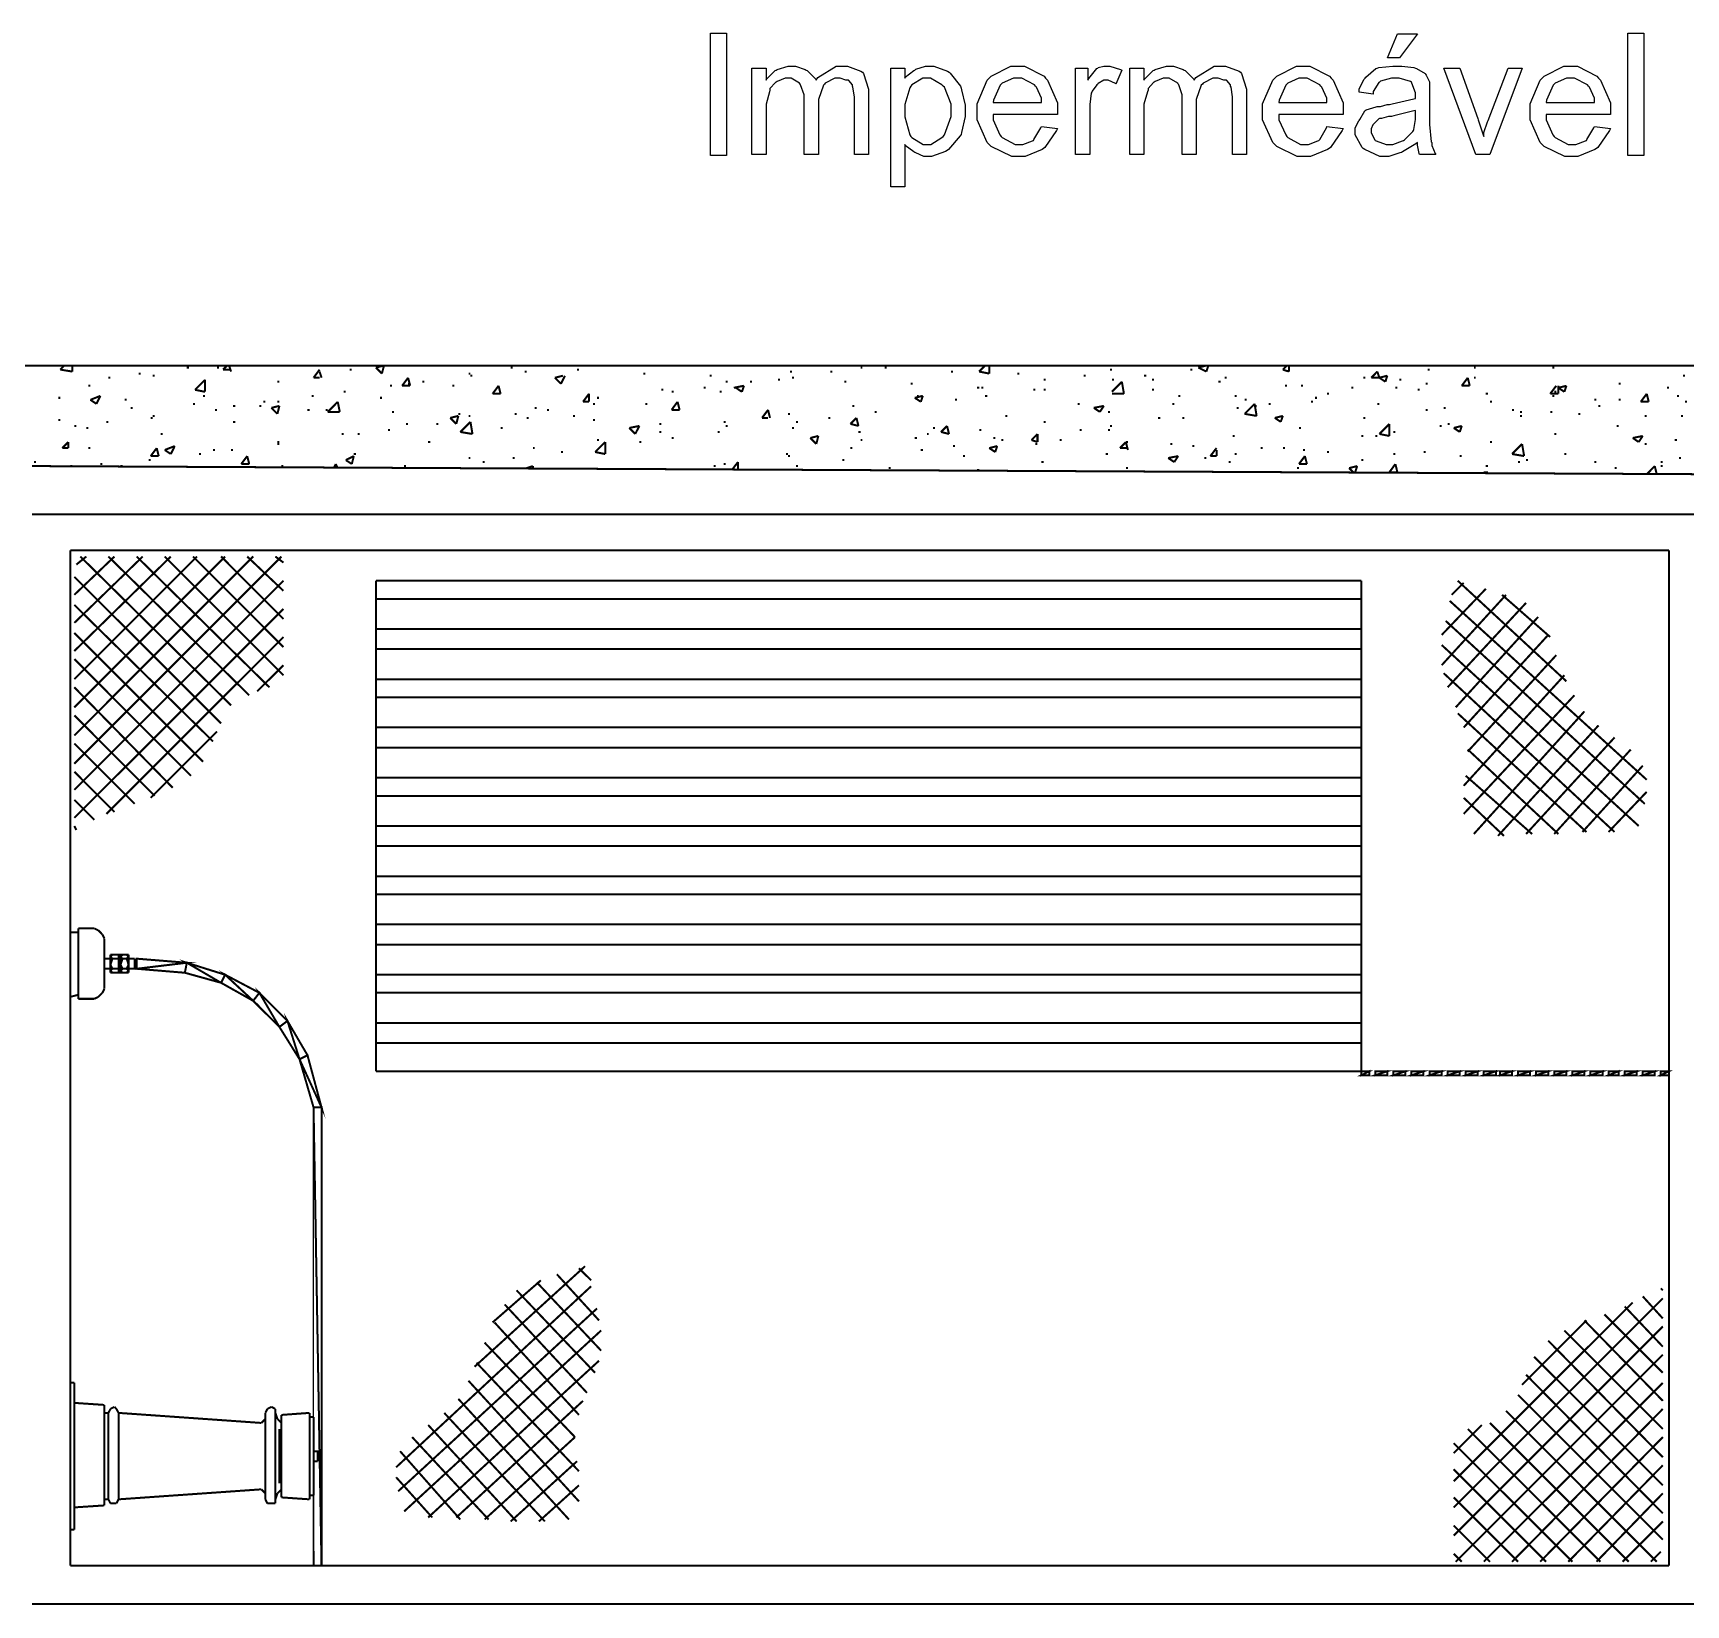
# Model space of a CAD drawing. Header units: metres. Extents: x -593 to 248, y 430 to 1024.
# Drawn here: x -277.09 to -242.23, y 657.51 to 690.66 of the extents above; entities that cross this region are included whole.
import ezdxf

# ---------------------------------------------------------------- set-up
doc = ezdxf.new("R2010")
doc.units = ezdxf.units.M
doc.header["$MEASUREMENT"] = 0
for name, color, linetype in [('C00-00-00-BLACK', 7, 'Continuous'), ('C00-FF-00', 3, 'Continuous'), ('CFF-00-00', 1, 'Continuous'), ('CFF-7E-00', 30, 'Continuous')]:
    doc.layers.add(name, color=color, linetype=linetype)

msp = doc.modelspace()

# ---------------------------------------------------------------- linework, layer by layer
at = {"layer": 'C00-00-00-BLACK', "const_width": 0.0423}
for points in [[(-288.519, 683.647), (-185.755, 683.647)], [(-276.515, 683.561), (-276.43, 683.647)], [(-276.262, 683.52), (-276.262, 683.647)], [(-273.081, 683.561), (-272.996, 683.647)], [(-272.912, 683.52), (-272.954, 683.647)], [(-269.858, 683.604), (-269.688, 683.647)], [(-269.731, 683.477), (-269.688, 683.647)], [(-259.553, 683.647), (-259.51, 683.647)], [(-257.134, 683.52), (-257.008, 683.647)], [(-256.922, 683.477), (-256.922, 683.647)], [(-252.513, 683.604), (-252.343, 683.647)], [(-252.343, 683.52), (-252.3, 683.647)], [(-250.729, 683.561), (-250.644, 683.647)], [(-250.601, 683.52), (-250.601, 683.647)], [(-250.433, 683.647), (-250.39, 683.647)], [(-276.515, 683.561), (-276.262, 683.52)], [(-275.5, 683.39), (-275.457, 683.39)], [(-274.862, 683.477), (-274.819, 683.477)], [(-274.565, 683.432), (-274.523, 683.432)], [(-273.846, 683.604), (-273.803, 683.604)], [(-273.674, 683.135), (-273.462, 683.347)], [(-273.462, 683.093), (-273.462, 683.347)], [(-273.208, 683.604), (-273.165, 683.604)], [(-273.081, 683.561), (-272.912, 683.561)], [(-271.935, 683.305), (-271.893, 683.305)], [(-271.173, 683.39), (-271.046, 683.561)], [(-271.173, 683.39), (-271.046, 683.39)], [(-271.005, 683.39), (-271.046, 683.52)], [(-270.409, 683.561), (-270.366, 683.561)], [(-269.858, 683.604), (-269.731, 683.477)], [(-269.305, 683.221), (-269.179, 683.39)], [(-269.136, 683.221), (-269.179, 683.39)], [(-268.882, 683.305), (-268.84, 683.305)], [(-267.905, 683.477), (-267.864, 683.477)], [(-267.864, 683.432), (-267.821, 683.432)], [(-267.016, 683.604), (-266.974, 683.604)], [(-266.72, 683.52), (-266.677, 683.52)], [(-266.082, 683.39), (-265.913, 683.432)], [(-266.082, 683.39), (-265.955, 683.262)], [(-265.955, 683.262), (-265.871, 683.432)], [(-265.616, 683.561), (-265.575, 683.561)], [(-264.218, 683.477), (-264.175, 683.477)], [(-262.818, 683.432), (-262.775, 683.432)], [(-262.479, 683.305), (-262.437, 683.305)], [(-261.969, 683.305), (-261.926, 683.305)], [(-261.376, 683.347), (-261.334, 683.347)], [(-261.121, 683.52), (-261.08, 683.52)], [(-261.08, 683.39), (-261.037, 683.39)], [(-260.272, 683.52), (-260.23, 683.52)], [(-259.976, 683.305), (-259.933, 683.305)], [(-259.637, 683.604), (-259.596, 683.604)], [(-259.127, 683.604), (-259.085, 683.604)], [(-257.727, 683.52), (-257.684, 683.52)], [(-257.134, 683.52), (-256.922, 683.477)], [(-256.327, 683.477), (-256.286, 683.477)], [(-255.777, 683.347), (-255.735, 683.347)], [(-254.928, 683.432), (-254.886, 683.432)], [(-254.377, 683.561), (-254.336, 683.561)], [(-254.336, 683.347), (-254.293, 683.347)], [(-254.336, 683.093), (-254.124, 683.305)], [(-254.081, 683.051), (-254.124, 683.305)], [(-253.658, 683.432), (-253.612, 683.432)], [(-253.486, 683.347), (-253.444, 683.347)], [(-252.682, 683.561), (-252.639, 683.561)], [(-252.513, 683.604), (-252.343, 683.52)], [(-252.087, 683.305), (-252.044, 683.305)], [(-251.959, 683.39), (-251.917, 683.39)], [(-250.729, 683.561), (-250.601, 683.52)], [(-249.033, 683.39), (-248.99, 683.39)], [(-248.864, 683.39), (-248.737, 683.52)], [(-248.864, 683.39), (-248.694, 683.39)], [(-248.694, 683.39), (-248.737, 683.52)], [(-248.694, 683.39), (-248.525, 683.432)], [(-248.694, 683.39), (-248.567, 683.305)], [(-248.567, 683.305), (-248.525, 683.432)], [(-248.271, 683.347), (-248.228, 683.347)], [(-247.676, 683.561), (-247.633, 683.561)], [(-246.956, 683.221), (-246.829, 683.39)], [(-246.787, 683.221), (-246.829, 683.39)], [(-246.701, 683.604), (-246.66, 683.604)], [(-246.701, 683.39), (-246.66, 683.39)], [(-245.048, 683.604), (-245.006, 683.604)], [(-242.292, 683.432), (-242.249, 683.432)], [(-276.558, 682.966), (-276.515, 682.966)], [(-275.923, 683.221), (-275.88, 683.221)], [(-275.88, 682.924), (-275.669, 683.008)], [(-275.88, 682.924), (-275.753, 682.839)], [(-275.753, 682.839), (-275.669, 683.008)], [(-275.158, 682.924), (-275.115, 682.924)], [(-273.674, 683.135), (-273.462, 683.093)], [(-273.504, 683.008), (-273.462, 683.008)], [(-271.215, 683.008), (-271.173, 683.008)], [(-270.536, 683.093), (-270.493, 683.093)], [(-269.774, 682.966), (-269.731, 682.966)], [(-269.562, 683.221), (-269.519, 683.221)], [(-269.305, 683.221), (-269.136, 683.221)], [(-269.179, 683.262), (-269.136, 683.262)], [(-268.247, 683.221), (-268.204, 683.221)], [(-267.398, 683.051), (-267.27, 683.221)], [(-267.398, 683.051), (-267.229, 683.051)], [(-267.229, 683.051), (-267.27, 683.221)], [(-265.49, 682.882), (-265.363, 683.051)], [(-265.363, 682.882), (-265.363, 683.051)], [(-265.193, 682.966), (-265.152, 682.966)], [(-263.836, 683.135), (-263.795, 683.135)], [(-263.622, 683.093), (-263.58, 683.093)], [(-262.944, 683.178), (-262.903, 683.178)], [(-262.605, 683.093), (-262.564, 683.093)], [(-262.309, 683.178), (-262.096, 683.221)], [(-262.265, 683.178), (-262.138, 683.093)], [(-262.138, 683.093), (-262.096, 683.221)], [(-258.576, 683.262), (-258.535, 683.262)], [(-258.492, 682.966), (-258.322, 683.008)], [(-258.492, 682.966), (-258.365, 682.882)], [(-258.449, 683.008), (-258.407, 683.008)], [(-258.365, 682.882), (-258.322, 683.008)], [(-257.643, 682.924), (-257.6, 682.924)], [(-257.177, 683.178), (-257.134, 683.178)], [(-257.092, 683.178), (-257.049, 683.178)], [(-257.008, 683.008), (-256.965, 683.008)], [(-255.989, 683.135), (-255.947, 683.135)], [(-255.777, 683.135), (-255.735, 683.135)], [(-254.336, 683.051), (-254.081, 683.051)], [(-254.336, 683.051), (-254.293, 683.051)], [(-253.486, 683.135), (-253.444, 683.135)], [(-252.936, 683.008), (-252.893, 683.008)], [(-251.748, 683.008), (-251.705, 683.008)], [(-251.536, 682.924), (-251.493, 682.924)], [(-250.687, 683.221), (-250.644, 683.221)], [(-250.348, 683.221), (-250.305, 683.221)], [(-250.051, 682.966), (-250.009, 682.966)], [(-249.798, 683.051), (-249.755, 683.051)], [(-249.287, 683.178), (-249.244, 683.178)], [(-248.355, 683.178), (-248.314, 683.178)], [(-247.889, 683.135), (-247.845, 683.135)], [(-247.718, 683.262), (-247.676, 683.262)], [(-246.956, 683.221), (-246.787, 683.221)], [(-246.448, 683.051), (-246.402, 683.051)], [(-245.091, 683.051), (-244.961, 683.221)], [(-245.091, 683.051), (-244.918, 683.051)], [(-245.048, 683.008), (-245.006, 683.008)], [(-245.006, 683.093), (-244.961, 683.093)], [(-244.918, 683.051), (-244.918, 683.221)], [(-244.918, 683.178), (-244.749, 683.221)], [(-244.918, 683.178), (-244.792, 683.093)], [(-244.792, 683.093), (-244.749, 683.221)], [(-244.156, 682.924), (-244.115, 682.924)], [(-243.649, 683.262), (-243.607, 683.262)], [(-243.649, 682.924), (-243.607, 682.924)], [(-243.181, 682.882), (-243.054, 683.051)], [(-243.011, 682.882), (-243.054, 683.051)], [(-242.629, 683.178), (-242.588, 683.178)], [(-242.419, 683.008), (-242.376, 683.008)], [(-275.031, 682.755), (-274.989, 682.755)], [(-274.565, 682.585), (-274.523, 682.585)], [(-273.716, 682.839), (-273.674, 682.839)], [(-273.251, 682.712), (-273.208, 682.712)], [(-272.869, 682.796), (-272.826, 682.796)], [(-272.316, 682.796), (-272.274, 682.796)], [(-272.231, 682.882), (-272.19, 682.882)], [(-272.063, 682.755), (-271.893, 682.796)], [(-272.063, 682.755), (-271.935, 682.628)], [(-271.935, 682.882), (-271.893, 682.882)], [(-271.935, 682.628), (-271.893, 682.796)], [(-271.301, 682.712), (-271.258, 682.712)], [(-270.919, 682.712), (-270.874, 682.712)], [(-270.874, 682.669), (-270.663, 682.882)], [(-270.874, 682.669), (-270.62, 682.669)], [(-270.62, 682.669), (-270.663, 682.882)], [(-269.519, 682.669), (-269.478, 682.669)], [(-268.29, 682.543), (-268.12, 682.585)], [(-268.162, 682.416), (-268.12, 682.585)], [(-268.12, 682.628), (-268.078, 682.628)], [(-267.905, 682.585), (-267.864, 682.585)], [(-266.933, 682.628), (-266.89, 682.628)], [(-266.507, 682.755), (-266.464, 682.755)], [(-266.252, 682.712), (-266.21, 682.712)], [(-265.702, 682.585), (-265.659, 682.585)], [(-265.49, 682.882), (-265.363, 682.882)], [(-265.279, 682.839), (-265.236, 682.839)], [(-264.175, 682.839), (-264.132, 682.839)], [(-263.622, 682.712), (-263.496, 682.882)], [(-263.622, 682.712), (-263.453, 682.712)], [(-263.453, 682.712), (-263.496, 682.882)], [(-261.714, 682.543), (-261.587, 682.712)], [(-261.546, 682.543), (-261.587, 682.712)], [(-261.164, 682.628), (-261.121, 682.628)], [(-259.807, 682.796), (-259.764, 682.796)], [(-259.338, 682.669), (-259.297, 682.669)], [(-256.585, 682.585), (-256.542, 682.585)], [(-255.055, 682.839), (-255.013, 682.839)], [(-254.716, 682.755), (-254.504, 682.796)], [(-254.716, 682.755), (-254.589, 682.669)], [(-254.589, 682.669), (-254.504, 682.796)], [(-254.42, 682.669), (-254.377, 682.669)], [(-253.062, 682.839), (-253.02, 682.839)], [(-251.705, 682.755), (-251.663, 682.755)], [(-251.536, 682.628), (-251.325, 682.839)], [(-251.536, 682.628), (-251.282, 682.585)], [(-251.282, 682.585), (-251.325, 682.839)], [(-251.325, 682.796), (-251.282, 682.796)], [(-251.029, 682.839), (-250.986, 682.839)], [(-250.9, 682.543), (-250.729, 682.585)], [(-250.774, 682.459), (-250.729, 682.585)], [(-250.137, 682.882), (-250.094, 682.882)], [(-248.737, 682.839), (-248.694, 682.839)], [(-247.718, 682.712), (-247.676, 682.712)], [(-247.337, 682.755), (-247.294, 682.755)], [(-246.361, 682.882), (-246.318, 682.882)], [(-245.895, 682.712), (-245.853, 682.712)], [(-245.726, 682.669), (-245.683, 682.669)], [(-245.726, 682.585), (-245.683, 682.585)], [(-245.091, 682.669), (-245.048, 682.669)], [(-244.495, 682.628), (-244.453, 682.628)], [(-244.072, 682.796), (-244.03, 682.796)], [(-243.181, 682.882), (-243.011, 682.882)], [(-243.095, 682.585), (-243.054, 682.585)], [(-242.333, 682.585), (-242.292, 682.585)], [(-242.249, 682.882), (-242.206, 682.882)], [(-276.558, 682.5), (-276.515, 682.5)], [(-276.219, 682.373), (-276.176, 682.373)], [(-275.965, 682.332), (-275.923, 682.332)], [(-275.541, 682.459), (-275.5, 682.459)], [(-274.608, 682.543), (-274.565, 682.543)], [(-272.869, 682.459), (-272.826, 682.459)], [(-269.604, 682.289), (-269.562, 682.289)], [(-269.22, 682.416), (-269.179, 682.416)], [(-268.586, 682.416), (-268.543, 682.416)], [(-268.29, 682.543), (-268.162, 682.416)], [(-268.078, 682.246), (-267.864, 682.459)], [(-268.078, 682.246), (-267.821, 682.204)], [(-267.821, 682.204), (-267.864, 682.459)], [(-267.229, 682.332), (-267.186, 682.332)], [(-266.677, 682.543), (-266.636, 682.543)], [(-265.279, 682.5), (-265.236, 682.5)], [(-264.514, 682.332), (-264.302, 682.373)], [(-264.514, 682.332), (-264.387, 682.204)], [(-264.387, 682.204), (-264.302, 682.373)], [(-263.879, 682.416), (-263.836, 682.416)], [(-263.879, 682.246), (-263.836, 682.246)], [(-262.648, 682.246), (-262.605, 682.246)], [(-262.521, 682.459), (-262.479, 682.459)], [(-262.479, 682.373), (-262.437, 682.373)], [(-261.714, 682.543), (-261.587, 682.543)], [(-261.08, 682.332), (-261.037, 682.332)], [(-260.995, 682.459), (-260.952, 682.459)], [(-260.315, 682.543), (-260.272, 682.543)], [(-259.849, 682.416), (-259.722, 682.543)], [(-259.849, 682.416), (-259.68, 682.373)], [(-259.68, 682.373), (-259.722, 682.543)], [(-259.68, 682.246), (-259.637, 682.246)], [(-258.11, 682.332), (-258.069, 682.332)], [(-257.94, 682.246), (-257.811, 682.373)], [(-257.94, 682.246), (-257.77, 682.204)], [(-257.77, 682.204), (-257.811, 682.373)], [(-257.134, 682.289), (-257.092, 682.289)], [(-255.777, 682.459), (-255.735, 682.459)], [(-255.013, 682.289), (-254.97, 682.289)], [(-254.42, 682.289), (-254.377, 682.289)], [(-254.377, 682.373), (-254.336, 682.373)], [(-253.359, 682.543), (-253.316, 682.543)], [(-252.85, 682.543), (-252.809, 682.543)], [(-250.9, 682.543), (-250.774, 682.459)], [(-250.39, 682.332), (-250.348, 682.332)], [(-249.033, 682.543), (-248.99, 682.543)], [(-248.694, 682.204), (-248.483, 682.416)], [(-248.483, 682.162), (-248.483, 682.416)], [(-248.398, 682.246), (-248.355, 682.246)], [(-247.422, 682.373), (-247.379, 682.373)], [(-247.253, 682.416), (-247.21, 682.416)], [(-247.126, 682.332), (-246.956, 682.373)], [(-247.126, 682.332), (-246.998, 682.246)], [(-246.998, 682.246), (-246.956, 682.373)], [(-243.691, 682.373), (-243.649, 682.373)], [(-276.473, 681.907), (-276.346, 682.034)], [(-276.473, 681.907), (-276.346, 681.907)], [(-276.346, 681.907), (-276.346, 682.034)], [(-275.923, 681.907), (-275.88, 681.907)], [(-274.608, 681.738), (-274.48, 681.907)], [(-274.439, 681.738), (-274.48, 681.907)], [(-274.396, 682.204), (-274.353, 682.204)], [(-274.312, 681.866), (-274.1, 681.95)], [(-274.184, 681.781), (-274.1, 681.95)], [(-271.935, 682.034), (-271.893, 682.034)], [(-271.935, 681.993), (-271.893, 681.993)], [(-270.577, 682.204), (-270.536, 682.204)], [(-270.24, 682.204), (-270.197, 682.204)], [(-268.756, 682.034), (-268.713, 682.034)], [(-266.548, 681.907), (-266.507, 681.907)], [(-265.236, 681.823), (-265.021, 682.034)], [(-265.193, 682.077), (-265.152, 682.077)], [(-265.021, 681.781), (-265.021, 682.034)], [(-264.302, 682.034), (-264.259, 682.034)], [(-263.622, 682.12), (-263.58, 682.12)], [(-260.695, 682.12), (-260.526, 682.162)], [(-260.695, 682.12), (-260.569, 681.993)], [(-260.569, 681.993), (-260.526, 682.162)], [(-259.849, 681.907), (-259.807, 681.907)], [(-259.637, 682.077), (-259.596, 682.077)], [(-258.492, 682.12), (-258.449, 682.12)], [(-258.238, 682.204), (-258.196, 682.204)], [(-257.684, 681.95), (-257.643, 681.95)], [(-256.922, 681.907), (-256.753, 681.95)], [(-256.922, 681.907), (-256.795, 681.823)], [(-256.838, 682.12), (-256.795, 682.12)], [(-256.795, 681.823), (-256.753, 681.95)], [(-256.669, 682.077), (-256.626, 682.077)], [(-256.031, 682.077), (-255.904, 682.204)], [(-256.031, 682.077), (-255.904, 682.034)], [(-255.947, 681.993), (-255.904, 681.993)], [(-255.904, 682.034), (-255.904, 682.204)], [(-255.438, 682.077), (-255.396, 682.077)], [(-254.166, 681.907), (-254.04, 682.034)], [(-254.166, 681.907), (-253.997, 681.907)], [(-253.997, 681.866), (-254.04, 682.034)], [(-254.04, 682.034), (-253.997, 682.034)], [(-253.105, 681.993), (-253.062, 681.993)], [(-252.639, 681.95), (-252.597, 681.95)], [(-252.258, 681.738), (-252.128, 681.907)], [(-251.791, 682.162), (-251.748, 682.162)], [(-251.197, 681.907), (-251.155, 681.907)], [(-250.729, 681.907), (-250.687, 681.907)], [(-249.076, 682.162), (-249.033, 682.162)], [(-248.78, 682.162), (-248.737, 682.162)], [(-248.694, 682.204), (-248.483, 682.162)], [(-246.361, 682.034), (-246.318, 682.034)], [(-245.895, 681.781), (-245.683, 681.993)], [(-245.64, 681.738), (-245.683, 681.993)], [(-245.006, 682.204), (-244.961, 682.204)], [(-243.35, 682.12), (-243.138, 682.162)], [(-243.35, 682.12), (-243.224, 682.034)], [(-243.224, 682.034), (-243.138, 682.162)], [(-243.095, 681.993), (-243.054, 681.993)], [(-242.462, 682.077), (-242.419, 682.077)], [(-277.068, 681.611), (-277.025, 681.611)], [(-275.669, 681.57), (-275.626, 681.57)], [(-274.65, 681.654), (-274.608, 681.654)], [(-274.608, 681.738), (-274.439, 681.738)], [(-274.312, 681.866), (-274.184, 681.781)], [(-273.588, 681.781), (-273.547, 681.781)], [(-273.292, 681.866), (-273.251, 681.866)], [(-272.912, 681.866), (-272.869, 681.866)], [(-272.699, 681.57), (-272.573, 681.738)], [(-272.699, 681.57), (-272.53, 681.57)], [(-272.53, 681.57), (-272.573, 681.738)], [(-270.747, 681.484), (-270.705, 681.57)], [(-270.663, 681.484), (-270.705, 681.57)], [(-270.493, 681.654), (-270.324, 681.738)], [(-270.493, 681.654), (-270.366, 681.57)], [(-270.366, 681.57), (-270.324, 681.738)], [(-270.324, 681.781), (-270.281, 681.781)], [(-267.905, 681.697), (-267.864, 681.697)], [(-267.609, 681.611), (-267.566, 681.611)], [(-266.974, 681.697), (-266.933, 681.697)], [(-265.955, 681.823), (-265.913, 681.823)], [(-265.236, 681.823), (-265.021, 681.781)], [(-262.521, 681.57), (-262.479, 681.57)], [(-262.352, 681.442), (-262.222, 681.611)], [(-262.222, 681.442), (-262.222, 681.611)], [(-261.207, 681.781), (-261.164, 681.781)], [(-261.164, 681.738), (-261.121, 681.738)], [(-260.019, 681.654), (-259.976, 681.654)], [(-258.365, 681.866), (-258.322, 681.866)], [(-257.473, 681.738), (-257.431, 681.738)], [(-255.82, 681.611), (-255.777, 681.611)], [(-254.463, 681.781), (-254.42, 681.781)], [(-253.147, 681.697), (-252.936, 681.738)], [(-253.147, 681.697), (-253.02, 681.611)], [(-253.02, 681.611), (-252.936, 681.738)], [(-252.386, 681.697), (-252.343, 681.697)], [(-252.258, 681.738), (-252.128, 681.738)], [(-252.128, 681.738), (-252.128, 681.866)], [(-251.875, 681.611), (-251.832, 681.611)], [(-251.748, 681.781), (-251.705, 681.781)], [(-250.39, 681.57), (-250.264, 681.738)], [(-250.39, 681.57), (-250.221, 681.57)], [(-250.305, 681.866), (-250.264, 681.866)], [(-250.221, 681.57), (-250.264, 681.738)], [(-249.798, 681.823), (-249.755, 681.823)], [(-249.076, 681.654), (-249.033, 681.654)], [(-248.483, 681.398), (-248.355, 681.57)], [(-248.398, 681.781), (-248.355, 681.781)], [(-248.314, 681.398), (-248.355, 681.57)], [(-247.76, 681.823), (-247.718, 681.823)], [(-246.998, 681.738), (-246.956, 681.738)], [(-245.895, 681.781), (-245.64, 681.738)], [(-245.769, 681.611), (-245.726, 681.611)], [(-245.599, 681.654), (-245.556, 681.654)], [(-244.792, 681.781), (-244.749, 681.781)], [(-244.156, 681.611), (-244.115, 681.611)], [(-242.758, 681.611), (-242.715, 681.611)], [(-242.376, 681.697), (-242.333, 681.697)], [(-277.111, 681.527), (-241.823, 681.355)], [(-276.303, 681.527), (-276.262, 681.527)], [(-275.245, 681.527), (-275.201, 681.527)], [(-271.851, 681.527), (-271.808, 681.527)], [(-269.263, 681.527), (-269.22, 681.527)], [(-266.677, 681.484), (-266.548, 681.527)], [(-266.548, 681.484), (-266.548, 681.527)], [(-262.733, 681.527), (-262.691, 681.527)], [(-260.995, 681.527), (-260.952, 681.527)], [(-259.042, 681.484), (-259, 681.484)], [(-257.177, 681.442), (-257.134, 681.442)], [(-254.04, 681.484), (-253.997, 681.484)], [(-250.433, 681.484), (-250.39, 681.484)], [(-249.332, 681.484), (-249.16, 681.527)], [(-249.332, 681.484), (-249.244, 681.398)], [(-249.203, 681.398), (-249.16, 681.527)], [(-248.483, 681.398), (-248.314, 681.398)], [(-246.491, 681.398), (-246.448, 681.398)], [(-246.448, 681.527), (-246.402, 681.527)], [(-246.448, 681.398), (-246.402, 681.398)], [(-243.733, 681.484), (-243.691, 681.484)], [(-243.054, 681.355), (-242.885, 681.527)], [(-242.842, 681.355), (-242.885, 681.527)], [(-242.758, 681.527), (-242.715, 681.527)], [(-241.823, 680.509), (-277.111, 680.509)], [(-242.588, 679.747), (-276.303, 679.747)], [(-276.303, 658.339), (-276.303, 679.747)], [(-271.851, 679.62), (-276.219, 675.252)], [(-272.446, 679.62), (-276.219, 675.847)], [(-273.038, 679.62), (-276.219, 676.439)], [(-273.631, 679.62), (-276.219, 677.032)], [(-274.184, 679.62), (-276.219, 677.627)], [(-274.776, 679.62), (-276.219, 678.22)], [(-275.372, 679.62), (-276.219, 678.812)], [(-275.965, 679.62), (-276.176, 679.45)], [(-276.092, 679.62), (-272.912, 676.481)], [(-275.5, 679.62), (-272.53, 676.693)], [(-274.904, 679.62), (-272.104, 676.862)], [(-274.312, 679.62), (-271.808, 677.116)], [(-273.716, 679.62), (-271.808, 677.711)], [(-273.123, 679.62), (-271.808, 678.304)], [(-272.573, 679.62), (-271.808, 678.896)], [(-271.978, 679.62), (-271.808, 679.492)], [(-242.588, 658.339), (-242.588, 679.747)], [(-276.219, 679.193), (-273.123, 676.1)], [(-271.808, 679.109), (-276.219, 674.7)], [(-249.076, 679.109), (-269.858, 679.109)], [(-269.858, 668.766), (-269.858, 679.109)], [(-249.076, 668.766), (-249.076, 679.109)], [(-244.749, 676.989), (-247.04, 679.109)], [(-247.379, 677.966), (-246.448, 678.939)], [(-247.379, 677.328), (-246.022, 678.812)], [(-247.167, 678.812), (-246.914, 679.066)], [(-245.091, 677.923), (-246.106, 678.812)], [(-276.219, 678.6), (-273.292, 675.719)], [(-271.808, 678.516), (-276.219, 674.108)], [(-247.253, 676.862), (-245.599, 678.643)], [(-243.054, 674.912), (-247.21, 678.685)], [(-243.095, 674.404), (-247.294, 678.262)], [(-247.083, 676.439), (-245.344, 678.347)], [(-276.219, 678.008), (-273.504, 675.293)], [(-271.808, 677.923), (-275.541, 674.193)], [(-243.224, 673.938), (-247.379, 677.754)], [(-246.914, 676.015), (-245.133, 677.966)], [(-276.219, 677.458), (-273.758, 674.996)], [(-246.829, 675.508), (-244.961, 677.542)], [(-271.808, 677.328), (-272.362, 676.777)], [(-243.733, 673.811), (-247.337, 677.159)], [(-246.914, 674.786), (-244.792, 677.116)], [(-276.219, 676.862), (-274.142, 674.743)], [(-246.914, 674.193), (-244.581, 676.693)], [(-244.326, 673.811), (-247.04, 676.313)], [(-246.701, 673.769), (-244.369, 676.354)], [(-276.219, 676.27), (-274.523, 674.573)], [(-246.192, 673.728), (-244.072, 676.058)], [(-276.219, 675.677), (-274.946, 674.404)], [(-273.208, 675.931), (-274.608, 674.531)], [(-245.599, 673.769), (-243.733, 675.804)], [(-244.918, 673.769), (-246.829, 675.551)], [(-245.006, 673.769), (-243.391, 675.551)], [(-276.219, 675.082), (-275.372, 674.234)], [(-245.472, 673.769), (-246.871, 674.996)], [(-244.411, 673.811), (-243.138, 675.209)], [(-243.86, 673.811), (-243.054, 674.659)], [(-276.219, 674.49), (-275.796, 674.065)], [(-246.065, 673.728), (-246.914, 674.531)], [(-276.219, 673.938), (-276.176, 673.854)], [(-276.134, 671.777), (-275.796, 671.777)], [(-276.134, 670.293), (-276.134, 671.777)], [(-275.711, 671.735), (-275.796, 671.777)], [(-276.134, 671.692), (-276.303, 671.692)], [(-275.626, 671.649), (-275.711, 671.735)], [(-275.584, 671.565), (-275.626, 671.649)], [(-275.584, 671.565), (-275.584, 670.504)], [(-275.457, 671.14), (-275.584, 671.14)], [(-275.457, 670.843), (-275.457, 671.223)], [(-275.414, 671.223), (-275.457, 671.182)], [(-275.414, 671.223), (-275.457, 671.223)], [(-275.457, 671.182), (-275.414, 671.14)], [(-275.414, 671.14), (-275.457, 671.013)], [(-275.414, 671.223), (-275.287, 671.223)], [(-275.414, 671.14), (-275.287, 671.14)], [(-275.287, 670.843), (-275.287, 671.223)], [(-275.287, 671.182), (-275.287, 671.223)], [(-275.287, 671.223), (-275.245, 671.223)], [(-275.287, 671.14), (-275.287, 671.182)], [(-275.287, 671.013), (-275.287, 671.14)], [(-275.245, 671.14), (-275.287, 671.14)], [(-275.245, 671.14), (-275.287, 671.14)], [(-275.245, 670.843), (-275.245, 671.223)], [(-275.201, 671.223), (-275.245, 671.182)], [(-275.201, 671.223), (-275.245, 671.223)], [(-275.245, 671.182), (-275.201, 671.14)], [(-275.201, 671.14), (-275.245, 671.013)], [(-275.201, 671.223), (-275.115, 671.223)], [(-275.115, 671.14), (-275.201, 671.14)], [(-275.074, 671.182), (-275.115, 671.223)], [(-275.115, 671.223), (-275.074, 671.223)], [(-275.115, 671.14), (-275.074, 671.182)], [(-275.074, 671.013), (-275.115, 671.14)], [(-275.074, 670.843), (-275.074, 671.223)], [(-274.946, 671.14), (-275.074, 671.14)], [(-274.946, 671.14), (-274.946, 670.927)], [(-275.457, 670.927), (-275.584, 670.927)], [(-275.457, 671.013), (-275.414, 670.927)], [(-275.414, 670.927), (-275.457, 670.886)], [(-275.457, 670.886), (-275.414, 670.843)], [(-275.414, 670.843), (-275.457, 670.843)], [(-275.287, 670.927), (-275.414, 670.927)], [(-275.414, 670.843), (-275.287, 670.843)], [(-275.287, 670.927), (-275.287, 671.013)], [(-275.287, 670.886), (-275.287, 670.927)], [(-275.245, 670.927), (-275.287, 670.927)], [(-275.287, 670.927), (-275.245, 670.927)], [(-275.287, 670.843), (-275.287, 670.886)], [(-275.287, 670.843), (-275.245, 670.843)], [(-275.245, 671.013), (-275.201, 670.927)], [(-275.201, 670.927), (-275.245, 670.886)], [(-275.245, 670.886), (-275.201, 670.843)], [(-275.201, 670.843), (-275.245, 670.843)], [(-275.115, 670.927), (-275.201, 670.927)], [(-275.201, 670.843), (-275.115, 670.843)], [(-275.115, 670.927), (-275.074, 671.013)], [(-275.074, 670.886), (-275.115, 670.927)], [(-275.115, 670.843), (-275.074, 670.886)], [(-275.115, 670.843), (-275.074, 670.843)], [(-274.946, 670.927), (-275.074, 670.927)], [(-276.134, 670.378), (-276.303, 670.335)], [(-275.711, 670.335), (-275.626, 670.42)], [(-275.626, 670.42), (-275.584, 670.504)], [(-275.796, 670.293), (-276.134, 670.293)], [(-275.796, 670.293), (-275.711, 670.335)], [(-249.076, 668.766), (-269.858, 668.766)], [(-267.778, 662.535), (-265.448, 664.654)], [(-265.152, 663.512), (-266.041, 664.485)], [(-265.32, 664.358), (-265.575, 664.612)], [(-269.432, 660.415), (-265.32, 664.231)], [(-267.398, 663.469), (-266.378, 664.358)], [(-265.236, 662.408), (-266.89, 664.146)], [(-265.107, 662.874), (-266.464, 664.315)], [(-242.715, 664.146), (-242.758, 664.189)], [(-269.39, 659.908), (-265.193, 663.765)], [(-265.406, 661.985), (-267.143, 663.85)], [(-247.126, 659.569), (-242.715, 663.976)], [(-247.126, 660.119), (-243.35, 663.892)], [(-242.715, 662.958), (-243.52, 663.808)], [(-242.715, 663.553), (-243.138, 664.019)], [(-265.575, 661.519), (-267.356, 663.469)], [(-245.683, 662.155), (-244.326, 663.512)], [(-242.715, 661.816), (-244.369, 663.512)], [(-242.715, 662.408), (-243.946, 663.639)], [(-269.263, 659.484), (-265.107, 663.3)], [(-247.126, 658.974), (-242.715, 663.384)], [(-242.715, 660.628), (-245.133, 663.085)], [(-242.715, 661.223), (-244.792, 663.3)], [(-265.659, 661.051), (-267.566, 663.044)], [(-247.083, 658.423), (-242.715, 662.789)], [(-242.715, 660.035), (-245.43, 662.747)], [(-268.756, 659.357), (-265.152, 662.662)], [(-265.575, 660.331), (-267.736, 662.62)], [(-242.715, 659.443), (-245.599, 662.366)], [(-276.303, 662.196), (-276.219, 662.196)], [(-276.219, 662.196), (-276.219, 659.101)], [(-265.575, 659.696), (-267.905, 662.239)], [(-246.491, 658.423), (-242.715, 662.196)], [(-276.219, 661.773), (-275.584, 661.73)], [(-275.584, 661.73), (-275.584, 659.611)], [(-275.372, 661.689), (-275.457, 661.646)], [(-275.33, 661.646), (-275.372, 661.689)], [(-272.063, 661.689), (-272.147, 661.646)], [(-271.978, 661.646), (-272.063, 661.689)], [(-268.162, 659.357), (-265.49, 661.816)], [(-265.786, 659.314), (-268.12, 661.858)], [(-242.715, 658.889), (-245.769, 661.943)], [(-275.584, 661.562), (-275.5, 661.562)], [(-275.457, 661.646), (-275.5, 661.562)], [(-275.5, 661.562), (-275.5, 659.739)], [(-275.287, 661.562), (-275.33, 661.646)], [(-275.287, 661.562), (-272.274, 661.35)], [(-275.287, 661.562), (-275.287, 659.739)], [(-272.231, 661.393), (-272.274, 661.35)], [(-272.19, 661.434), (-272.231, 661.393)], [(-272.147, 661.646), (-272.19, 661.562)], [(-272.19, 661.562), (-272.19, 659.739)], [(-272.19, 661.562), (-272.19, 661.434)], [(-271.978, 661.562), (-271.978, 661.646)], [(-271.978, 661.562), (-271.978, 659.739)], [(-271.978, 661.562), (-271.935, 661.434)], [(-271.935, 661.434), (-271.851, 661.35)], [(-271.258, 661.562), (-271.851, 661.519)], [(-271.851, 661.519), (-271.851, 659.78)], [(-271.258, 661.562), (-271.258, 659.739)], [(-271.173, 661.477), (-271.258, 661.477)], [(-271.173, 661.477), (-271.173, 659.823)], [(-266.294, 659.273), (-268.417, 661.562)], [(-243.434, 658.423), (-246.361, 661.35)], [(-242.842, 658.423), (-246.022, 661.604)], [(-245.895, 658.423), (-242.715, 661.646)], [(-272.19, 661.223), (-272.19, 660.076)], [(-271.893, 661.223), (-271.893, 660.076)], [(-267.482, 659.314), (-269.093, 661.051)], [(-266.89, 659.273), (-268.756, 661.307)], [(-267.566, 659.314), (-265.659, 661.051)], [(-247.126, 660.712), (-246.532, 661.307)], [(-244.03, 658.423), (-246.829, 661.223)], [(-245.303, 658.423), (-242.715, 661.051)], [(-271.173, 660.754), (-271.089, 660.754)], [(-271.089, 660.542), (-271.089, 660.754)], [(-271.089, 660.754), (-271.089, 660.585)], [(-271.089, 660.585), (-271.089, 660.754)], [(-271.089, 660.754), (-271.046, 660.754)], [(-268.078, 659.314), (-269.348, 660.754)], [(-244.622, 658.423), (-247.126, 660.924)], [(-271.173, 660.542), (-271.089, 660.542)], [(-271.089, 660.542), (-271.089, 660.585)], [(-267.016, 659.273), (-265.616, 660.542)], [(-245.176, 658.423), (-247.126, 660.373)], [(-244.708, 658.423), (-242.715, 660.458)], [(-275.287, 659.739), (-272.274, 659.95)], [(-272.231, 659.908), (-272.274, 659.95)], [(-271.935, 659.866), (-271.851, 659.95)], [(-268.67, 659.357), (-269.432, 660.205)], [(-266.421, 659.273), (-265.575, 660.035)], [(-276.219, 659.569), (-275.584, 659.611)], [(-275.584, 659.739), (-275.5, 659.739)], [(-275.5, 659.739), (-275.457, 659.653)], [(-275.457, 659.653), (-275.372, 659.653)], [(-275.372, 659.653), (-275.33, 659.653)], [(-275.33, 659.653), (-275.287, 659.739)], [(-272.19, 659.866), (-272.231, 659.908)], [(-272.19, 659.739), (-272.19, 659.866)], [(-272.19, 659.739), (-272.147, 659.653)], [(-272.147, 659.653), (-272.063, 659.653)], [(-272.063, 659.653), (-271.978, 659.653)], [(-271.978, 659.739), (-271.935, 659.866)], [(-271.978, 659.653), (-271.978, 659.739)], [(-271.258, 659.739), (-271.851, 659.78)], [(-271.173, 659.823), (-271.258, 659.823)], [(-245.769, 658.423), (-247.126, 659.78)], [(-244.115, 658.423), (-242.715, 659.866)], [(-243.564, 658.423), (-242.715, 659.273)], [(-276.303, 659.101), (-276.219, 659.101)], [(-246.361, 658.423), (-247.126, 659.188)], [(-246.956, 658.423), (-247.126, 658.592)], [(-242.968, 658.423), (-242.758, 658.635)], [(-242.588, 658.339), (-276.303, 658.339)], [(-271.215, 658.339), (-271.005, 658.339)], [(-241.823, 657.534), (-277.111, 657.534)]]:
    msp.add_lwpolyline(points, dxfattribs=at)
at = {"layer": 'C00-FF-00', "const_width": 0.0423}
for points in [[(-249.076, 678.727), (-269.858, 678.727)], [(-249.076, 678.093), (-269.858, 678.093)], [(-249.076, 677.669), (-269.858, 677.669)], [(-249.076, 677.032), (-269.858, 677.032)], [(-249.076, 676.65), (-269.858, 676.65)], [(-249.076, 676.015), (-269.858, 676.015)], [(-249.076, 675.592), (-269.858, 675.592)], [(-249.076, 674.955), (-269.858, 674.955)], [(-249.076, 674.573), (-269.858, 674.573)], [(-249.076, 673.938), (-269.858, 673.938)], [(-249.076, 673.515), (-269.858, 673.515)], [(-249.076, 672.877), (-269.858, 672.877)], [(-249.076, 672.497), (-269.858, 672.497)], [(-249.076, 671.862), (-269.858, 671.862)], [(-249.076, 671.438), (-269.858, 671.438)], [(-249.076, 670.801), (-269.858, 670.801)], [(-249.076, 670.42), (-269.858, 670.42)], [(-249.076, 669.785), (-269.858, 669.785)], [(-249.076, 669.362), (-269.858, 669.362)], [(-242.588, 668.766), (-242.588, 668.681)]]:
    msp.add_lwpolyline(points, dxfattribs=at)
for points in [[(-249.076, 668.681), (-248.906, 668.766), (-248.906, 668.681), (-249.076, 668.681)], [(-249.076, 668.766), (-249.076, 668.681), (-248.906, 668.766), (-249.076, 668.766)], [(-248.78, 668.681), (-248.525, 668.766), (-248.525, 668.681), (-248.78, 668.681)], [(-248.78, 668.766), (-248.78, 668.681), (-248.525, 668.766), (-248.78, 668.766)], [(-248.398, 668.681), (-248.144, 668.766), (-248.144, 668.681), (-248.398, 668.681)], [(-248.398, 668.766), (-248.398, 668.681), (-248.144, 668.766), (-248.398, 668.766)], [(-248.018, 668.681), (-247.763, 668.766), (-247.763, 668.681), (-248.018, 668.681)], [(-248.018, 668.766), (-248.018, 668.681), (-247.763, 668.766), (-248.018, 668.766)], [(-247.633, 668.681), (-247.379, 668.766), (-247.379, 668.681), (-247.633, 668.681)], [(-247.633, 668.766), (-247.633, 668.681), (-247.379, 668.766), (-247.633, 668.766)], [(-247.253, 668.681), (-246.998, 668.766), (-246.998, 668.681), (-247.253, 668.681)], [(-247.253, 668.766), (-247.253, 668.681), (-246.998, 668.766), (-247.253, 668.766)], [(-246.871, 668.681), (-246.617, 668.766), (-246.617, 668.681), (-246.871, 668.681)], [(-246.871, 668.766), (-246.871, 668.681), (-246.617, 668.766), (-246.871, 668.766)], [(-246.491, 668.681), (-246.236, 668.766), (-246.236, 668.681), (-246.491, 668.681)], [(-246.491, 668.766), (-246.491, 668.681), (-246.236, 668.766), (-246.491, 668.766)], [(-246.149, 668.681), (-245.895, 668.766), (-245.895, 668.681), (-246.149, 668.681)], [(-246.149, 668.766), (-246.149, 668.681), (-245.895, 668.766), (-246.149, 668.766)], [(-245.769, 668.681), (-245.514, 668.766), (-245.514, 668.681), (-245.769, 668.681)], [(-245.769, 668.766), (-245.769, 668.681), (-245.514, 668.766), (-245.769, 668.766)], [(-245.387, 668.681), (-245.133, 668.766), (-245.133, 668.681), (-245.387, 668.681)], [(-245.387, 668.766), (-245.387, 668.681), (-245.133, 668.766), (-245.387, 668.766)], [(-245.006, 668.681), (-244.752, 668.766), (-244.752, 668.681), (-245.006, 668.681)], [(-245.006, 668.766), (-245.006, 668.681), (-244.752, 668.766), (-245.006, 668.766)], [(-244.622, 668.681), (-244.369, 668.766), (-244.369, 668.681), (-244.622, 668.681)], [(-244.622, 668.766), (-244.622, 668.681), (-244.369, 668.766), (-244.622, 668.766)], [(-244.242, 668.681), (-243.987, 668.766), (-243.987, 668.681), (-244.242, 668.681)], [(-244.242, 668.766), (-244.242, 668.681), (-243.987, 668.766), (-244.242, 668.766)], [(-243.86, 668.681), (-243.649, 668.766), (-243.649, 668.681), (-243.86, 668.681)], [(-243.86, 668.766), (-243.86, 668.681), (-243.649, 668.766), (-243.86, 668.766)], [(-243.52, 668.681), (-243.265, 668.766), (-243.265, 668.681), (-243.52, 668.681)], [(-243.52, 668.766), (-243.52, 668.681), (-243.265, 668.766), (-243.52, 668.766)], [(-243.138, 668.681), (-242.885, 668.766), (-242.885, 668.681), (-243.138, 668.681)], [(-243.138, 668.766), (-243.138, 668.681), (-242.885, 668.766), (-243.138, 668.766)], [(-242.758, 668.681), (-242.588, 668.766), (-242.588, 668.681), (-242.758, 668.681)], [(-242.758, 668.766), (-242.758, 668.681), (-242.588, 668.766), (-242.758, 668.766)]]:
    msp.add_lwpolyline(points, close=True, dxfattribs=at)
at = {"layer": 'C00-FF-00'}
for points in [[(-249.076, 668.766), (-249.076, 668.681), (-248.906, 668.766), (-249.076, 668.766)], [(-249.076, 668.681), (-248.906, 668.766), (-248.906, 668.681), (-249.076, 668.681)], [(-248.78, 668.766), (-248.78, 668.681), (-248.525, 668.766), (-248.78, 668.766)], [(-248.78, 668.681), (-248.525, 668.766), (-248.525, 668.681), (-248.78, 668.681)], [(-248.398, 668.766), (-248.398, 668.681), (-248.144, 668.766), (-248.398, 668.766)], [(-248.398, 668.681), (-248.144, 668.766), (-248.144, 668.681), (-248.398, 668.681)], [(-248.018, 668.766), (-248.018, 668.681), (-247.763, 668.766), (-248.018, 668.766)], [(-248.018, 668.681), (-247.763, 668.766), (-247.763, 668.681), (-248.018, 668.681)], [(-247.633, 668.766), (-247.633, 668.681), (-247.379, 668.766), (-247.633, 668.766)], [(-247.633, 668.681), (-247.379, 668.766), (-247.379, 668.681), (-247.633, 668.681)], [(-247.253, 668.766), (-247.253, 668.681), (-246.998, 668.766), (-247.253, 668.766)], [(-247.253, 668.681), (-246.998, 668.766), (-246.998, 668.681), (-247.253, 668.681)], [(-246.871, 668.766), (-246.871, 668.681), (-246.617, 668.766), (-246.871, 668.766)], [(-246.871, 668.681), (-246.617, 668.766), (-246.617, 668.681), (-246.871, 668.681)], [(-246.491, 668.766), (-246.491, 668.681), (-246.236, 668.766), (-246.491, 668.766)], [(-246.491, 668.681), (-246.236, 668.766), (-246.236, 668.681), (-246.491, 668.681)], [(-246.149, 668.766), (-246.149, 668.681), (-245.895, 668.766), (-246.149, 668.766)], [(-246.149, 668.681), (-245.895, 668.766), (-245.895, 668.681), (-246.149, 668.681)], [(-245.769, 668.766), (-245.769, 668.681), (-245.514, 668.766), (-245.769, 668.766)], [(-245.769, 668.681), (-245.514, 668.766), (-245.514, 668.681), (-245.769, 668.681)], [(-245.387, 668.766), (-245.387, 668.681), (-245.133, 668.766), (-245.387, 668.766)], [(-245.387, 668.681), (-245.133, 668.766), (-245.133, 668.681), (-245.387, 668.681)], [(-245.006, 668.766), (-245.006, 668.681), (-244.752, 668.766), (-245.006, 668.766)], [(-245.006, 668.681), (-244.752, 668.766), (-244.752, 668.681), (-245.006, 668.681)], [(-244.622, 668.766), (-244.622, 668.681), (-244.369, 668.766), (-244.622, 668.766)], [(-244.622, 668.681), (-244.369, 668.766), (-244.369, 668.681), (-244.622, 668.681)], [(-244.242, 668.766), (-244.242, 668.681), (-243.987, 668.766), (-244.242, 668.766)], [(-244.242, 668.681), (-243.987, 668.766), (-243.987, 668.681), (-244.242, 668.681)], [(-243.86, 668.766), (-243.86, 668.681), (-243.649, 668.766), (-243.86, 668.766)], [(-243.86, 668.681), (-243.649, 668.766), (-243.649, 668.681), (-243.86, 668.681)], [(-243.52, 668.766), (-243.52, 668.681), (-243.265, 668.766), (-243.52, 668.766)], [(-243.52, 668.681), (-243.265, 668.766), (-243.265, 668.681), (-243.52, 668.681)], [(-243.138, 668.766), (-243.138, 668.681), (-242.885, 668.766), (-243.138, 668.766)], [(-243.138, 668.681), (-242.885, 668.766), (-242.885, 668.681), (-243.138, 668.681)], [(-242.758, 668.766), (-242.758, 668.681), (-242.588, 668.766), (-242.758, 668.766)], [(-242.758, 668.681), (-242.588, 668.766), (-242.588, 668.681), (-242.758, 668.681)]]:
    msp.add_lwpolyline(points, close=True, dxfattribs=at)
at = {"layer": 'CFF-00-00', "const_width": 0.0423}
for points in [[(-274.904, 671.14), (-274.904, 670.927), (-273.846, 671.054), (-274.904, 671.14)], [(-273.038, 670.801), (-273.123, 670.631), (-273.846, 671.054), (-273.038, 670.801)], [(-274.904, 670.927), (-273.846, 671.054), (-273.888, 670.843), (-274.904, 670.927)], [(-273.123, 670.631), (-273.846, 671.054), (-273.888, 670.843), (-273.123, 670.631)], [(-272.316, 670.42), (-272.446, 670.251), (-273.038, 670.801), (-272.316, 670.42)], [(-272.446, 670.251), (-273.038, 670.801), (-273.123, 670.631), (-272.446, 670.251)], [(-271.893, 669.7), (-272.316, 670.42), (-272.446, 670.251), (-271.893, 669.7)], [(-271.724, 669.828), (-271.893, 669.7), (-272.316, 670.42), (-271.724, 669.828)], [(-271.469, 669.02), (-271.724, 669.828), (-271.893, 669.7), (-271.469, 669.02)], [(-271.301, 669.104), (-271.469, 669.02), (-271.724, 669.828), (-271.301, 669.104)], [(-271.469, 669.02), (-271.005, 668.004), (-271.173, 668.004), (-271.469, 669.02)], [(-271.301, 669.104), (-271.469, 669.02), (-271.005, 668.004), (-271.301, 669.104)], [(-271.005, 668.004), (-271.173, 668.004), (-271.005, 658.339), (-271.005, 668.004)], [(-271.173, 668.004), (-271.005, 658.339), (-271.173, 658.339), (-271.173, 668.004)]]:
    msp.add_lwpolyline(points, close=True, dxfattribs=at)
at = {"layer": 'CFF-00-00'}
for points in [[(-274.904, 671.14), (-274.904, 670.927), (-273.846, 671.054), (-274.904, 671.14)], [(-274.904, 670.927), (-273.846, 671.054), (-273.888, 670.843), (-274.904, 670.927)], [(-273.123, 670.631), (-273.846, 671.054), (-273.888, 670.843), (-273.123, 670.631)], [(-273.038, 670.801), (-273.123, 670.631), (-273.846, 671.054), (-273.038, 670.801)], [(-272.446, 670.251), (-273.038, 670.801), (-273.123, 670.631), (-272.446, 670.251)], [(-272.316, 670.42), (-272.446, 670.251), (-273.038, 670.801), (-272.316, 670.42)], [(-271.893, 669.7), (-272.316, 670.42), (-272.446, 670.251), (-271.893, 669.7)], [(-271.724, 669.828), (-271.893, 669.7), (-272.316, 670.42), (-271.724, 669.828)], [(-271.469, 669.02), (-271.724, 669.828), (-271.893, 669.7), (-271.469, 669.02)], [(-271.301, 669.104), (-271.469, 669.02), (-271.724, 669.828), (-271.301, 669.104)], [(-271.301, 669.104), (-271.469, 669.02), (-271.005, 668.004), (-271.301, 669.104)], [(-271.469, 669.02), (-271.005, 668.004), (-271.173, 668.004), (-271.469, 669.02)], [(-271.005, 668.004), (-271.173, 668.004), (-271.005, 658.339), (-271.005, 668.004)], [(-271.173, 668.004), (-271.005, 658.339), (-271.173, 658.339), (-271.173, 668.004)]]:
    msp.add_lwpolyline(points, close=True, dxfattribs=at)
at = {"layer": 'CFF-7E-00'}
for points in [[(-262.803, 690.658), (-262.464, 690.658), (-262.464, 688.076), (-262.803, 688.076), (-262.803, 690.658)], [(-248.525, 690.132), (-248.314, 690.639), (-247.889, 690.639), (-248.271, 690.132), (-248.525, 690.132)], [(-243.456, 690.658), (-243.117, 690.658), (-243.117, 688.076), (-243.456, 688.076), (-243.456, 690.658)], [(-261.926, 688.096), (-261.926, 689.919), (-261.63, 689.919), (-261.63, 689.666), (-261.62, 689.688), (-261.439, 689.867), (-261.418, 689.877), (-261.397, 689.888), (-261.16, 689.962), (-261.08, 689.962), (-261.006, 689.962), (-260.803, 689.888), (-260.781, 689.877), (-260.76, 689.867), (-260.58, 689.688), (-260.569, 689.666), (-260.537, 689.72), (-260.148, 689.962), (-260.019, 689.962), (-259.914, 689.962), (-259.628, 689.857), (-259.596, 689.835), (-259.575, 689.804), (-259.468, 689.477), (-259.468, 689.367), (-259.468, 688.096), (-259.764, 688.096), (-259.764, 689.24), (-259.764, 689.314), (-259.797, 689.516), (-259.807, 689.536), (-259.807, 689.569), (-259.882, 689.656), (-259.892, 689.666), (-259.946, 689.666), (-260.064, 689.707), (-260.103, 689.707), (-260.177, 689.707), (-260.379, 689.603), (-260.399, 689.58), (-260.421, 689.56), (-260.526, 689.256), (-260.526, 689.154), (-260.526, 688.096), (-260.822, 688.096), (-260.822, 689.281), (-260.822, 689.357), (-260.901, 689.569), (-260.91, 689.58), (-260.922, 689.603), (-261.103, 689.707), (-261.164, 689.707), (-261.227, 689.707), (-261.397, 689.634), (-261.418, 689.623), (-261.428, 689.613), (-261.546, 689.492), (-261.546, 689.451), (-261.557, 689.419), (-261.63, 689.159), (-261.63, 689.071), (-261.63, 688.096), (-261.926, 688.096)], [(-259, 687.417), (-259, 689.919), (-258.703, 689.919), (-258.703, 689.707), (-258.693, 689.729), (-258.514, 689.867), (-258.492, 689.877), (-258.471, 689.899), (-258.264, 689.962), (-258.196, 689.962), (-258.089, 689.962), (-257.802, 689.857), (-257.77, 689.835), (-257.749, 689.815), (-257.526, 689.538), (-257.515, 689.493), (-257.505, 689.462), (-257.431, 689.136), (-257.431, 689.028), (-257.431, 688.901), (-257.505, 688.562), (-257.515, 688.519), (-257.537, 688.488), (-257.779, 688.204), (-257.811, 688.182), (-257.844, 688.161), (-258.141, 688.053), (-258.238, 688.053), (-258.302, 688.053), (-258.471, 688.129), (-258.492, 688.139), (-258.514, 688.15), (-258.693, 688.288), (-258.703, 688.309), (-258.703, 687.417), (-259, 687.417)], [(-255.82, 688.689), (-255.481, 688.648), (-255.503, 688.606), (-255.746, 688.245), (-255.777, 688.223), (-255.809, 688.202), (-256.167, 688.053), (-256.286, 688.053), (-256.446, 688.053), (-256.881, 688.267), (-256.922, 688.309), (-256.965, 688.351), (-257.177, 688.827), (-257.177, 688.985), (-257.177, 689.165), (-256.965, 689.665), (-256.922, 689.707), (-256.881, 689.75), (-256.466, 689.962), (-256.327, 689.962), (-256.18, 689.962), (-255.766, 689.75), (-255.735, 689.707), (-255.693, 689.665), (-255.481, 689.188), (-255.481, 689.028), (-255.481, 689.007), (-255.481, 688.96), (-255.481, 688.944), (-256.838, 688.944), (-256.838, 688.828), (-256.701, 688.51), (-256.669, 688.478), (-256.648, 688.457), (-256.377, 688.309), (-256.286, 688.309), (-256.213, 688.309), (-256.012, 688.383), (-255.989, 688.392), (-255.98, 688.415), (-255.831, 688.657), (-255.82, 688.689)], [(-255.099, 688.096), (-255.099, 689.919), (-254.843, 689.919), (-254.843, 689.666), (-254.822, 689.697), (-254.654, 689.91), (-254.632, 689.919), (-254.622, 689.93), (-254.502, 689.962), (-254.463, 689.962), (-254.379, 689.962), (-254.155, 689.888), (-254.124, 689.877), (-254.251, 689.58), (-254.261, 689.592), (-254.413, 689.666), (-254.463, 689.666), (-254.505, 689.666), (-254.622, 689.592), (-254.632, 689.58), (-254.654, 689.569), (-254.749, 689.431), (-254.759, 689.41), (-254.77, 689.389), (-254.8, 689.151), (-254.8, 689.071), (-254.8, 688.096), (-255.099, 688.096)], [(-253.954, 688.096), (-253.954, 689.919), (-253.658, 689.919), (-253.658, 689.666), (-253.647, 689.688), (-253.466, 689.867), (-253.444, 689.877), (-253.424, 689.888), (-253.185, 689.962), (-253.105, 689.962), (-253.032, 689.962), (-252.831, 689.888), (-252.809, 689.877), (-252.788, 689.867), (-252.608, 689.688), (-252.597, 689.666), (-252.565, 689.72), (-252.175, 689.962), (-252.044, 689.962), (-251.939, 689.962), (-251.653, 689.857), (-251.621, 689.835), (-251.6, 689.804), (-251.493, 689.477), (-251.493, 689.367), (-251.493, 688.096), (-251.791, 688.096), (-251.791, 689.24), (-251.791, 689.314), (-251.822, 689.516), (-251.832, 689.536), (-251.832, 689.569), (-251.908, 689.656), (-251.917, 689.666), (-251.971, 689.666), (-252.09, 689.707), (-252.128, 689.707), (-252.204, 689.707), (-252.407, 689.603), (-252.427, 689.58), (-252.449, 689.56), (-252.554, 689.256), (-252.554, 689.154), (-252.554, 688.096), (-252.85, 688.096), (-252.85, 689.281), (-252.85, 689.357), (-252.926, 689.569), (-252.936, 689.58), (-252.947, 689.603), (-253.129, 689.707), (-253.189, 689.707), (-253.254, 689.707), (-253.424, 689.634), (-253.444, 689.623), (-253.455, 689.613), (-253.571, 689.492), (-253.571, 689.451), (-253.582, 689.419), (-253.658, 689.159), (-253.658, 689.071), (-253.658, 688.096), (-253.954, 688.096)], [(-249.798, 688.689), (-249.459, 688.648), (-249.481, 688.606), (-249.723, 688.245), (-249.755, 688.223), (-249.787, 688.202), (-250.145, 688.053), (-250.264, 688.053), (-250.424, 688.053), (-250.858, 688.267), (-250.9, 688.309), (-250.943, 688.351), (-251.155, 688.827), (-251.155, 688.985), (-251.155, 689.165), (-250.943, 689.665), (-250.9, 689.707), (-250.858, 689.75), (-250.444, 689.962), (-250.305, 689.962), (-250.158, 689.962), (-249.744, 689.75), (-249.712, 689.707), (-249.671, 689.665), (-249.459, 689.188), (-249.459, 689.028), (-249.459, 689.007), (-249.459, 688.96), (-249.459, 688.944), (-250.816, 688.944), (-250.816, 688.828), (-250.666, 688.51), (-250.644, 688.478), (-250.623, 688.457), (-250.355, 688.309), (-250.264, 688.309), (-250.191, 688.309), (-249.989, 688.383), (-249.967, 688.392), (-249.947, 688.415), (-249.809, 688.657), (-249.798, 688.689)], [(-247.889, 688.351), (-247.922, 688.319), (-248.208, 688.15), (-248.228, 688.139), (-248.26, 688.129), (-248.491, 688.053), (-248.567, 688.053), (-248.684, 688.053), (-249.002, 688.202), (-249.033, 688.223), (-249.055, 688.245), (-249.203, 688.515), (-249.203, 688.605), (-249.203, 688.658), (-249.128, 688.806), (-249.117, 688.815), (-249.107, 688.838), (-249.002, 689.018), (-248.99, 689.028), (-248.97, 689.039), (-248.759, 689.102), (-248.737, 689.112), (-248.673, 689.112), (-248.532, 689.154), (-248.483, 689.154), (-248.42, 689.165), (-247.964, 689.272), (-247.932, 689.281), (-247.932, 689.281), (-247.932, 689.324), (-247.932, 689.324), (-247.932, 689.4), (-248.008, 689.603), (-248.018, 689.623), (-248.04, 689.634), (-248.277, 689.707), (-248.355, 689.707), (-248.441, 689.707), (-248.673, 689.645), (-248.694, 689.623), (-248.705, 689.613), (-248.821, 689.429), (-248.821, 689.367), (-249.117, 689.41), (-249.117, 689.484), (-249.012, 689.686), (-248.99, 689.707), (-248.981, 689.729), (-248.768, 689.91), (-248.737, 689.919), (-248.705, 689.93), (-248.412, 689.962), (-248.314, 689.962), (-248.219, 689.962), (-247.964, 689.93), (-247.932, 689.919), (-247.911, 689.91), (-247.729, 689.804), (-247.718, 689.793), (-247.709, 689.772), (-247.633, 689.629), (-247.633, 689.58), (-247.633, 689.506), (-247.633, 689.338), (-247.633, 689.281), (-247.633, 688.858), (-247.633, 688.732), (-247.601, 688.362), (-247.59, 688.351), (-247.59, 688.288), (-247.517, 688.118), (-247.506, 688.096), (-247.845, 688.096), (-247.856, 688.118), (-247.889, 688.293), (-247.889, 688.351)], [(-246.66, 688.096), (-247.337, 689.919), (-246.998, 689.919), (-246.617, 688.858), (-246.608, 688.827), (-246.502, 688.51), (-246.491, 688.478), (-246.491, 688.563), (-246.415, 688.784), (-246.402, 688.815), (-245.979, 689.919), (-245.683, 689.919), (-246.361, 688.096), (-246.66, 688.096)], [(-244.156, 688.689), (-243.819, 688.648), (-243.841, 688.606), (-244.083, 688.245), (-244.115, 688.223), (-244.147, 688.202), (-244.504, 688.053), (-244.622, 688.053), (-244.782, 688.053), (-245.219, 688.267), (-245.26, 688.309), (-245.303, 688.351), (-245.514, 688.827), (-245.514, 688.985), (-245.514, 689.165), (-245.303, 689.665), (-245.26, 689.707), (-245.219, 689.75), (-244.804, 689.962), (-244.665, 689.962), (-244.518, 689.962), (-244.104, 689.75), (-244.072, 689.707), (-244.031, 689.665), (-243.819, 689.188), (-243.819, 689.028), (-243.819, 689.007), (-243.819, 688.96), (-243.819, 688.944), (-245.176, 688.944), (-245.176, 688.828), (-245.038, 688.51), (-245.006, 688.478), (-244.986, 688.457), (-244.713, 688.309), (-244.622, 688.309), (-244.549, 688.309), (-244.348, 688.383), (-244.326, 688.392), (-244.316, 688.415), (-244.167, 688.657), (-244.156, 688.689)], [(-258.703, 689.028), (-258.703, 688.891), (-258.598, 688.51), (-258.576, 688.478), (-258.555, 688.457), (-258.318, 688.309), (-258.238, 688.309), (-258.153, 688.309), (-257.919, 688.457), (-257.896, 688.478), (-257.865, 688.51), (-257.727, 688.898), (-257.727, 689.028), (-257.727, 689.156), (-257.865, 689.516), (-257.896, 689.536), (-257.919, 689.569), (-258.159, 689.707), (-258.238, 689.707), (-258.324, 689.707), (-258.555, 689.569), (-258.576, 689.536), (-258.598, 689.504), (-258.703, 689.148), (-258.703, 689.028)], [(-256.838, 689.197), (-255.82, 689.197), (-255.82, 689.283), (-255.926, 689.516), (-255.947, 689.536), (-255.969, 689.569), (-256.237, 689.707), (-256.327, 689.707), (-256.412, 689.707), (-256.648, 689.603), (-256.669, 689.58), (-256.691, 689.56), (-256.829, 689.24), (-256.838, 689.197)], [(-250.816, 689.197), (-249.798, 689.197), (-249.798, 689.283), (-249.904, 689.516), (-249.925, 689.536), (-249.947, 689.569), (-250.215, 689.707), (-250.305, 689.707), (-250.39, 689.707), (-250.623, 689.603), (-250.644, 689.58), (-250.666, 689.56), (-250.807, 689.24), (-250.816, 689.197)], [(-245.176, 689.197), (-244.156, 689.197), (-244.156, 689.283), (-244.262, 689.516), (-244.283, 689.536), (-244.305, 689.569), (-244.575, 689.707), (-244.665, 689.707), (-244.75, 689.707), (-244.986, 689.603), (-245.006, 689.58), (-245.029, 689.56), (-245.167, 689.24), (-245.176, 689.197)], [(-247.932, 689.028), (-247.964, 689.018), (-248.388, 688.912), (-248.441, 688.901), (-248.504, 688.901), (-248.647, 688.858), (-248.694, 688.858), (-248.705, 688.849), (-248.811, 688.742), (-248.821, 688.732), (-248.832, 688.722), (-248.864, 688.635), (-248.864, 688.605), (-248.864, 688.552), (-248.791, 688.403), (-248.78, 688.392), (-248.759, 688.383), (-248.552, 688.309), (-248.483, 688.309), (-248.409, 688.309), (-248.208, 688.383), (-248.186, 688.392), (-248.165, 688.403), (-247.986, 688.584), (-247.975, 688.605), (-247.965, 688.627), (-247.932, 688.833), (-247.932, 688.901), (-247.932, 689.028)]]:
    msp.add_lwpolyline(points, close=True, dxfattribs=at)

doc.saveas('drawing.dxf')
